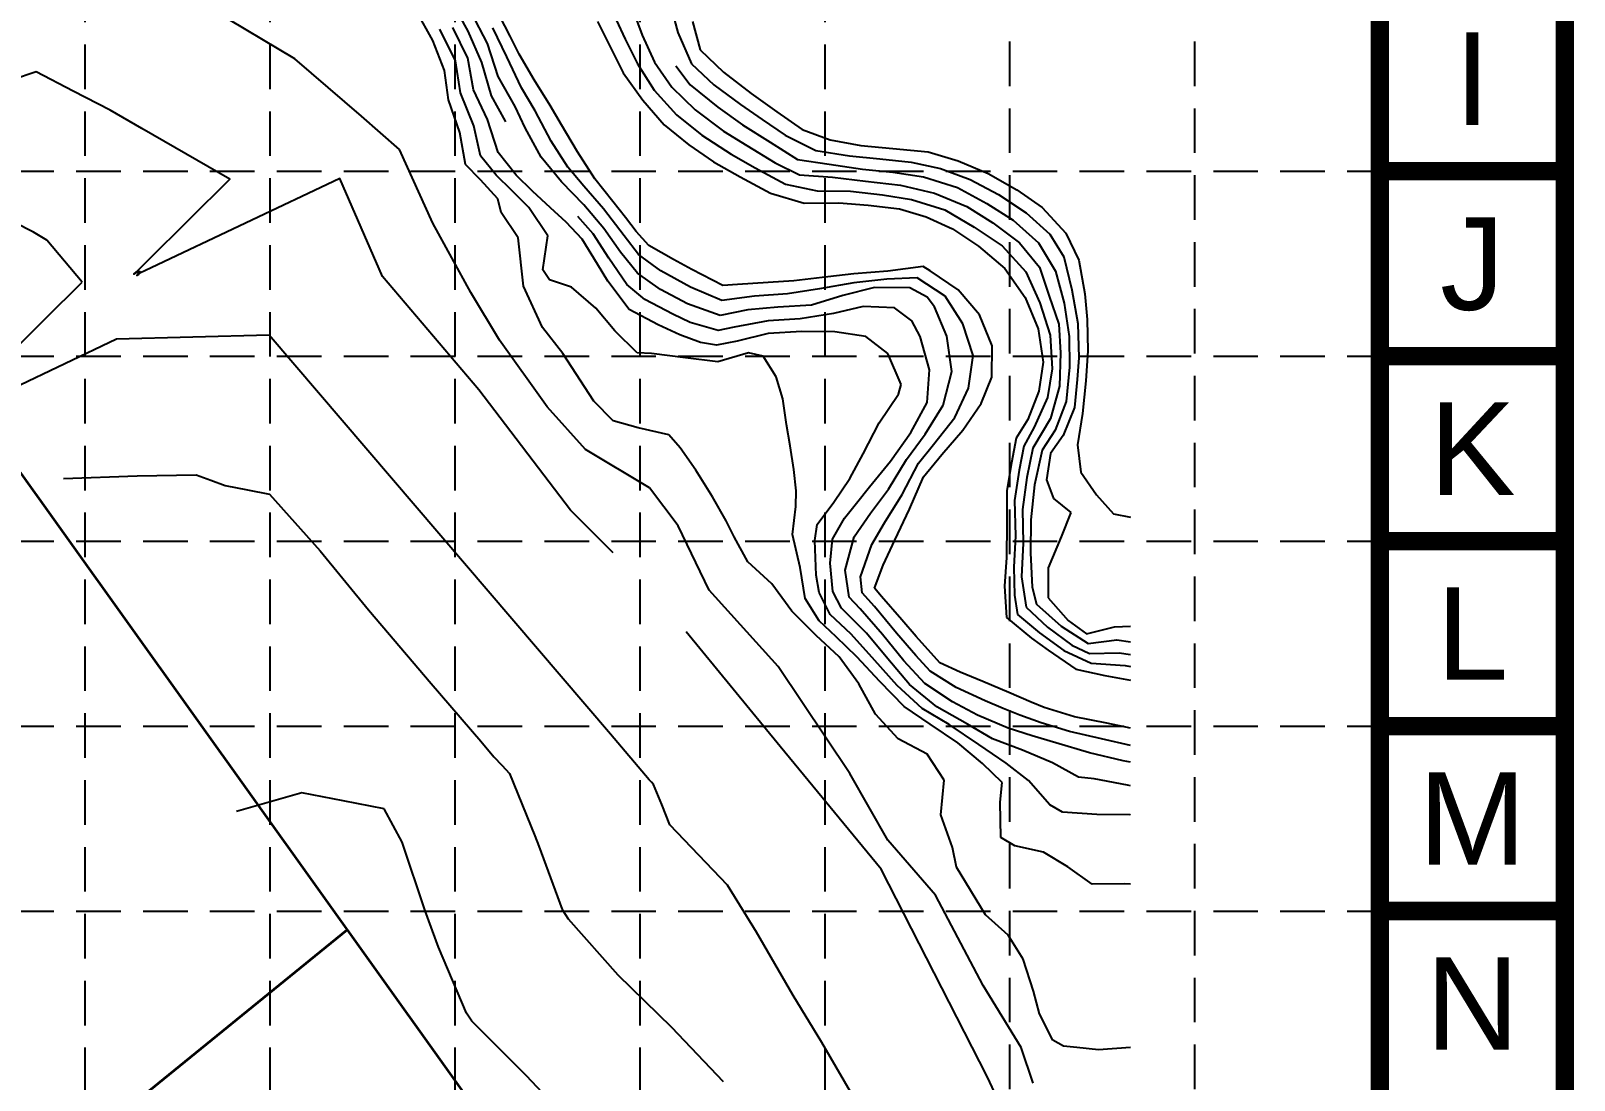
# Model space of a CAD drawing. Header units: inches. Extents: x 2387375 to 2389038, y 7083851 to 7084891.
# Drawn here: x 2388821.3 to 2389037.5, y 7084502.6 to 7084649.7 of the extents above; entities that cross this region are included whole.
import ezdxf
from ezdxf.enums import TextEntityAlignment as Align

# ---------------------------------------------------------------- set-up
doc = ezdxf.new("R2010")
doc.units = ezdxf.units.IN
doc.header["$MEASUREMENT"] = 0
doc.linetypes.add('HIDDEN', pattern=[0.375, 0.25, -0.125])
for name, color, linetype in [('BASE', 7, 'Continuous'), ('GRID', 254, 'HIDDEN'), ('JCTR1$0$TP-CT-MAJR', 251, 'Continuous'), ('JCTR1$0$TP-CT-MINR', 253, 'Continuous')]:
    doc.layers.add(name, color=color, linetype=linetype)
doc.layers.add('CRWR1$0$CRW-PR-LOT', color=3, linetype='Continuous', lineweight=35)
doc.layers.add('CRWR1$0$CRW-PR-PLAT-LN', color=2, linetype='Continuous', lineweight=30)
doc.styles.get("Standard").update_dxf_attribs({"font": 'ARIAL.TTF'})

msp = doc.modelspace()

# ---------------------------------------------------------------- linework, layer by layer
at = {"color": 7}
msp.add_line((2388975.39, 7084369.99), (2388766.66, 7084662.06), dxfattribs=at)
at = {"layer": 'BASE', "color": 9}
msp.add_line((2389010.32, 7084863.39), (2389010.32, 7083878.02), dxfattribs=at)
at = {"layer": 'BASE', "const_width": 2.59}
for points in [[(2387376.68, 7083852.09), (2389036.25, 7083852.09), (2389036.25, 7084889.32), (2387376.68, 7084889.32)], [(2387402.61, 7083878.02), (2389010.32, 7083878.02), (2389010.32, 7084863.39), (2387402.61, 7084863.39)]]:
    msp.add_lwpolyline(points, close=True, dxfattribs=at)
for points in [[(2389036.25, 7084630.01), (2389010.32, 7084630.01)], [(2389036.25, 7084604.08), (2389010.32, 7084604.08)], [(2389036.25, 7084578.15), (2389010.32, 7084578.15)], [(2389036.25, 7084552.22), (2389010.32, 7084552.22)], [(2389036.25, 7084526.29), (2389010.32, 7084526.29)]]:
    msp.add_lwpolyline(points, dxfattribs=at)
at = {"layer": 'CRWR1$0$CRW-PR-LOT', "color": 7}
msp.add_line((2388790, 7084462.29), (2388865.58, 7084523.65), dxfattribs=at)
msp.add_lwpolyline([(2387581.27, 7084497.63), (2387606.53, 7084493.42), (2387606.67, 7084476.34, -0.079681), (2387640.39, 7084467.58, 0.105752), (2387677.27, 7084460.01), (2387741.78, 7084460.54, -0.14249), (2387841.24, 7084432.49), (2387925.34, 7084431.32), (2388765.06, 7084664.3), (2388974.71, 7084370.95), (2388910.44, 7084251.14)], format="xyb", dxfattribs=at)
at = {"layer": 'CRWR1$0$CRW-PR-PLAT-LN', "color": 7}
for points in [[(2388748.08, 7084504.38), (2388808.52, 7084603.49), (2388865.58, 7084523.65), (2388790, 7084462.29, 0.120521), (2388748.08, 7084504.38, -0.331667)], [(2388790, 7084462.29), (2388865.58, 7084523.65), (2388913.1, 7084457.16), (2388812.01, 7084403.87, 0.061948), (2388807.01, 7084413.37, 0.10472), (2388790, 7084462.29, 34.121507)]]:
    msp.add_lwpolyline(points, format="xyb", dxfattribs=at)
at = {"layer": 'GRID', "color": 252, "linetype": 'HIDDEN', "ltscale": 25}
for p, q in [((2388828.8, 7084863.39), (2388828.8, 7083955.7)), ((2388854.73, 7084863.39), (2388854.73, 7083955.7)), ((2388880.66, 7084863.39), (2388880.66, 7083955.7)), ((2388906.59, 7084863.39), (2388906.59, 7083955.7)), ((2388932.52, 7084863.39), (2388932.52, 7083955.7)), ((2388958.41, 7084863.82), (2388958.41, 7083955.7)), ((2388984.34, 7084863.82), (2388984.34, 7083955.7)), ((2387402.61, 7084630.01), (2389010.32, 7084630.01)), ((2387402.61, 7084604.08), (2389010.32, 7084604.08)), ((2387402.61, 7084578.15), (2389010.32, 7084578.15)), ((2387402.61, 7084552.22), (2389010.32, 7084552.22)), ((2387402.61, 7084526.29), (2389010.32, 7084526.29))]:
    msp.add_line(p, q, dxfattribs=at)
at = {"layer": 'JCTR1$0$TP-CT-MAJR', "color": 35, "elevation": 605}
for points in [[(2388887.83, 7084636.91), (2388887.79, 7084637.01), (2388885.81, 7084640.58), (2388884.48, 7084645.26), (2388882.56, 7084649.65), (2388880.33, 7084653.59), (2388878.75, 7084658.06), (2388877.56, 7084662.24), (2388876.99, 7084666.79), (2388874.71, 7084671.01), (2388872.3, 7084674.78), (2388869.19, 7084677.71), (2388865.5, 7084680.56), (2388861.42, 7084682.68), (2388857.35, 7084684.94), (2388853.93, 7084687.95), (2388850.95, 7084691.33), (2388848.38, 7084695.05), (2388846.99, 7084698.57)], [(2388911.67, 7084644.77), (2388913.66, 7084642.12), (2388917.52, 7084639), (2388920.97, 7084636.52), (2388924.86, 7084634.06), (2388928.68, 7084631.67), (2388933.14, 7084630.99), (2388937.82, 7084630.31), (2388942.06, 7084629.85), (2388946.38, 7084629.23), (2388951.14, 7084627.7), (2388955.23, 7084625.5), (2388958.91, 7084623.15), (2388962.47, 7084619.96), (2388964.86, 7084616), (2388966.08, 7084611.49), (2388966.77, 7084606.84), (2388966.83, 7084602.52), (2388966.36, 7084597.74), (2388964.79, 7084593.7), (2388962.97, 7084590.91), (2388961.92, 7084586.05), (2388961.42, 7084581.15), (2388961.37, 7084576.5), (2388961.58, 7084571.69), (2388962.21, 7084569.3), (2388965.63, 7084566.22), (2388969.43, 7084563.78), (2388973.47, 7084564.31), (2388975.39, 7084564.03)], [(2388975.39, 7084543.86), (2388974.95, 7084543.92), (2388970.28, 7084544.81), (2388968.06, 7084545.08), (2388964.45, 7084547.09), (2388960.24, 7084548.86), (2388956.05, 7084550.42), (2388952.54, 7084552.5), (2388948.23, 7084554.92), (2388944.39, 7084558.06), (2388941.34, 7084561.67), (2388938.38, 7084565.24), (2388934.86, 7084568.77), (2388933.66, 7084571.1), (2388933.27, 7084575.05), (2388933.61, 7084578.44), (2388935.29, 7084581.37), (2388936.95, 7084583.48), (2388938.79, 7084585.74), (2388941.71, 7084589.38), (2388944.6, 7084593.36), (2388946.87, 7084597.6), (2388947.19, 7084602.18), (2388945.9, 7084606.85), (2388944.73, 7084609.02), (2388942.28, 7084610.86), (2388937.92, 7084611.04), (2388933.75, 7084610.08), (2388929.09, 7084609.32), (2388924.6, 7084609.04), (2388919.82, 7084608.12), (2388917.59, 7084607.69), (2388913.66, 7084608.81), (2388911.23, 7084609.96), (2388907.31, 7084612.03), (2388904.8, 7084614.14), (2388902.28, 7084617.81), (2388900.04, 7084621.22), (2388897.91, 7084623.64)]]:
    msp.add_lwpolyline(points, dxfattribs=at)
at = {"layer": 'JCTR1$0$TP-CT-MAJR', "color": 35}
for points in [[(2388902.86, 7084576.49), (2388896.87, 7084582.49), (2388884.04, 7084599.38), (2388870.53, 7084615.26), (2388864.55, 7084628.98), (2388838.1, 7084616.44), (2388836.55, 7084615.7), (2388836.32, 7084615.54), (2388836.09, 7084615.38), (2388836.3, 7084615.66), (2388836.51, 7084615.93), (2388836.39, 7084615.92), (2388836.27, 7084615.9), (2388835.98, 7084615.74), (2388835.68, 7084615.57), (2388836.07, 7084615.92), (2388836.45, 7084616.26), (2388837.66, 7084617.47), (2388849.15, 7084628.91), (2388836.82, 7084635.98), (2388832.35, 7084638.54), (2388827.17, 7084641.24), (2388821.99, 7084643.94), (2388818.66, 7084642.81)], [(2388973.92, 7084463.38), (2388955.3, 7084503.09), (2388940.44, 7084532.15), (2388926.26, 7084549.38), (2388913.09, 7084565.45)]]:
    msp.add_lwpolyline(points, dxfattribs=at)
at = {"layer": 'JCTR1$0$TP-CT-MINR', "color": 35}
for p, q in [((2388888.42, 7084648.96, 602), (2388886.14, 7084653.38, 602)), ((2388905.24, 7084653.61, 604), (2388906.91, 7084649.09, 604)), ((2388910.68, 7084654.16, 606), (2388911.95, 7084649.46, 606)), ((2388858.24, 7084645.74, 609), (2388846.82, 7084652.59, 609)), ((2388877.61, 7084648.35, 608), (2388875.32, 7084652.45, 608)), ((2388885.25, 7084647.93, 604), (2388882.96, 7084652.28, 604)), ((2388903.29, 7084651.22, 603), (2388904.53, 7084648.53, 603)), ((2388880.79, 7084645.5, 607), (2388878.57, 7084649.9, 607)), ((2388882.48, 7084645.86, 606), (2388880.38, 7084650.17, 606)), ((2388887.97, 7084646.02, 603), (2388885.99, 7084650.12, 603)), ((2388889.71, 7084646.41, 602), (2388888.42, 7084648.96, 602)), ((2388900.65, 7084650.99, 602), (2388902.16, 7084647.98, 602)), ((2388906.91, 7084649.09, 604), (2388908.68, 7084645.28, 604)), ((2388911.95, 7084649.46, 606), (2388913.86, 7084645.07, 606)), ((2388913.99, 7084651.01, 607), (2388915.06, 7084647.03, 607)), ((2388879.24, 7084644.11, 608), (2388877.61, 7084648.35, 608)), ((2388886.74, 7084643.28, 604), (2388885.25, 7084647.93, 604)), ((2388902.16, 7084647.98, 602), (2388904.27, 7084643.82, 602)), ((2388904.53, 7084648.53, 603), (2388906.26, 7084645.04, 603)), ((2388915.06, 7084647.03, 607), (2388918.33, 7084643.89, 607)), ((2388867.59, 7084637.73, 609), (2388858.24, 7084645.74, 609)), ((2388881.49, 7084640.99, 607), (2388880.79, 7084645.5, 607)), ((2388883.31, 7084641.41, 606), (2388882.48, 7084645.86, 606)), ((2388890.03, 7084641.68, 603), (2388887.97, 7084646.02, 603)), ((2388891.81, 7084642.8, 602), (2388889.71, 7084646.41, 602)), ((2388906.26, 7084645.04, 603), (2388908.61, 7084641.38, 603)), ((2388908.68, 7084645.28, 604), (2388911.07, 7084641.78, 604)), ((2388913.86, 7084645.07, 606), (2388916.97, 7084642.1, 606)), ((2388879.8, 7084640.01, 608), (2388879.24, 7084644.11, 608)), ((2388889.14, 7084639.07, 604), (2388886.74, 7084643.28, 604)), ((2388894.04, 7084639.23, 602), (2388891.81, 7084642.8, 602)), ((2388904.27, 7084643.82, 602), (2388907, 7084639.96, 602)), ((2388918.33, 7084643.89, 607), (2388922.22, 7084640.91, 607)), ((2388883.33, 7084636.35, 607), (2388881.49, 7084640.99, 607)), ((2388885.27, 7084637.26, 606), (2388883.31, 7084641.41, 606)), ((2388891.95, 7084638.49, 603), (2388890.03, 7084641.68, 603)), ((2388908.61, 7084641.38, 603), (2388911.72, 7084637.89, 603)), ((2388911.07, 7084641.78, 604), (2388914.34, 7084638.59, 604)), ((2388916.97, 7084642.1, 606), (2388920.7, 7084639.37, 606)), ((2388922.22, 7084640.91, 607), (2388925.78, 7084638.35, 607)), ((2388881.39, 7084635.44, 608), (2388879.8, 7084640.01, 608)), ((2388890.55, 7084636.07, 604), (2388889.14, 7084639.07, 604)), ((2388894.17, 7084634.23, 603), (2388891.95, 7084638.49, 603)), ((2388895.64, 7084636.49, 602), (2388894.04, 7084639.23, 602)), ((2388907, 7084639.96, 602), (2388910.02, 7084636.5, 602)), ((2388914.34, 7084638.59, 604), (2388918.33, 7084635.61, 604)), ((2388920.7, 7084639.37, 606), (2388923.76, 7084637.27, 606)), ((2388925.78, 7084638.35, 607), (2388929.36, 7084635.83, 607)), ((2388872.93, 7084633.05, 609), (2388867.59, 7084637.73, 609)), ((2388884.25, 7084632.14, 607), (2388883.33, 7084636.35, 607)), ((2388886.74, 7084632.65, 606), (2388885.27, 7084637.26, 606)), ((2388892.77, 7084631.99, 604), (2388890.55, 7084636.07, 604)), ((2388897.85, 7084632.7, 602), (2388895.64, 7084636.49, 602)), ((2388910.02, 7084636.5, 602), (2388913.47, 7084633.69, 602)), ((2388911.72, 7084637.89, 603), (2388915.3, 7084635.06, 603)), ((2388923.76, 7084637.27, 606), (2388926.99, 7084635.05, 606)), ((2388882.17, 7084630.93, 608), (2388881.39, 7084635.44, 608)), ((2388896.51, 7084630.55, 603), (2388894.17, 7084634.23, 603)), ((2388915.3, 7084635.06, 603), (2388919.41, 7084632.4, 603)), ((2388918.33, 7084635.61, 604), (2388921.62, 7084633.63, 604)), ((2388926.99, 7084635.05, 606), (2388931.29, 7084632.9, 606)), ((2388929.36, 7084635.83, 607), (2388933.26, 7084634.39, 607)), ((2388933.26, 7084634.39, 607), (2388937.58, 7084633.62, 607)), ((2388877.6, 7084622.7, 609), (2388872.93, 7084633.05, 609)), ((2388886.48, 7084629.44, 607), (2388884.25, 7084632.14, 607)), ((2388889.28, 7084629.45, 606), (2388886.74, 7084632.65, 606)), ((2388895.61, 7084628.5, 604), (2388892.77, 7084631.99, 604)), ((2388900.3, 7084628.93, 602), (2388897.85, 7084632.7, 602)), ((2388913.47, 7084633.69, 602), (2388916.92, 7084631.3, 602)), ((2388919.41, 7084632.4, 603), (2388922.75, 7084630.49, 603)), ((2388921.62, 7084633.63, 604), (2388925.57, 7084631.16, 604)), ((2388931.29, 7084632.9, 606), (2388936, 7084632.18, 606)), ((2388936, 7084632.18, 606), (2388940.26, 7084631.72, 606)), ((2388937.58, 7084633.62, 607), (2388942.08, 7084633.2, 607)), ((2388940.26, 7084631.72, 606), (2388944.65, 7084631.26, 606)), ((2388942.08, 7084633.2, 607), (2388947, 7084632.7, 607)), ((2388947, 7084632.7, 607), (2388951.2, 7084631.45, 607)), ((2388884.28, 7084628.78, 608), (2388882.17, 7084630.93, 608)), ((2388888.67, 7084627.31, 607), (2388886.48, 7084629.44, 607)), ((2388891.58, 7084627.19, 606), (2388889.28, 7084629.45, 606)), ((2388898.75, 7084627.91, 603), (2388896.51, 7084630.55, 603)), ((2388916.92, 7084631.3, 602), (2388920.66, 7084629.21, 602)), ((2388922.75, 7084630.49, 603), (2388927, 7084628.18, 603)), ((2388925.57, 7084631.16, 604), (2388929, 7084629.5, 604)), ((2388929, 7084629.5, 604), (2388933.6, 7084629.18, 604)), ((2388944.65, 7084631.26, 606), (2388948.76, 7084630.39, 606)), ((2388948.76, 7084630.39, 606), (2388952.92, 7084628.86, 606)), ((2388951.2, 7084631.45, 607), (2388955.44, 7084629.7, 607)), ((2388955.44, 7084629.7, 607), (2388959.42, 7084627.41, 607)), ((2388886.72, 7084626.12, 608), (2388884.28, 7084628.78, 608)), ((2388891.05, 7084624.92, 607), (2388888.67, 7084627.31, 607)), ((2388898.77, 7084625.29, 604), (2388895.61, 7084628.5, 604)), ((2388901.52, 7084624.71, 603), (2388898.75, 7084627.91, 603)), ((2388902.81, 7084625.77, 602), (2388900.3, 7084628.93, 602)), ((2388920.66, 7084629.21, 602), (2388924.92, 7084626.93, 602)), ((2388927, 7084628.18, 603), (2388931.46, 7084627.27, 603)), ((2388931.46, 7084627.27, 603), (2388936.13, 7084627.21, 603)), ((2388933.6, 7084629.18, 604), (2388938.23, 7084628.63, 604)), ((2388938.23, 7084628.63, 604), (2388943.15, 7084628.05, 604)), ((2388943.15, 7084628.05, 604), (2388947.92, 7084626.93, 604)), ((2388952.92, 7084628.86, 606), (2388956.86, 7084626.73, 606)), ((2388959.42, 7084627.41, 607), (2388962.97, 7084624.91, 607)), ((2388821.62, 7084621.47, 611), (2388813.07, 7084625.77, 611)), ((2388887.19, 7084624.24, 608), (2388886.72, 7084626.12, 608)), ((2388894.1, 7084624.85, 606), (2388891.58, 7084627.19, 606)), ((2388901.56, 7084621.98, 604), (2388898.77, 7084625.29, 604)), ((2388904.58, 7084623.51, 602), (2388902.81, 7084625.77, 602)), ((2388924.92, 7084626.93, 602), (2388929.63, 7084625.52, 602)), ((2388929.63, 7084625.52, 602), (2388934.51, 7084625.55, 602)), ((2388934.51, 7084625.55, 602), (2388938.62, 7084625.25, 602)), ((2388936.13, 7084627.21, 603), (2388940.62, 7084626.68, 603)), ((2388938.62, 7084625.25, 602), (2388942.98, 7084624.71, 602)), ((2388940.62, 7084626.68, 603), (2388944.69, 7084626.06, 603)), ((2388944.69, 7084626.06, 603), (2388949.35, 7084624.61, 603)), ((2388947.92, 7084626.93, 604), (2388952.43, 7084625.04, 604)), ((2388956.86, 7084626.73, 606), (2388960.75, 7084624.19, 606)), ((2388889.53, 7084620.65, 608), (2388887.19, 7084624.24, 608)), ((2388893.71, 7084620.95, 607), (2388891.05, 7084624.92, 607)), ((2388896.26, 7084622.87, 606), (2388894.1, 7084624.85, 606)), ((2388904.43, 7084620.93, 603), (2388901.52, 7084624.71, 603)), ((2388906.1, 7084621.55, 602), (2388904.58, 7084623.51, 602)), ((2388942.98, 7084624.71, 602), (2388946.75, 7084623.6, 602)), ((2388946.75, 7084623.6, 602), (2388950.41, 7084621.93, 602)), ((2388949.35, 7084624.61, 603), (2388953.44, 7084622.18, 603)), ((2388952.43, 7084625.04, 604), (2388956.06, 7084622.76, 604)), ((2388960.75, 7084624.19, 606), (2388964.05, 7084621.16, 606)), ((2388962.97, 7084624.91, 607), (2388966.32, 7084621.34, 607)), ((2388823.5, 7084620.33, 611), (2388821.62, 7084621.47, 611)), ((2388882.94, 7084613.02, 609), (2388877.6, 7084622.7, 609)), ((2388893, 7084616.19, 607), (2388893.71, 7084620.95, 607)), ((2388898.53, 7084620.46, 606), (2388896.26, 7084622.87, 606)), ((2388903.87, 7084618.66, 604), (2388901.56, 7084621.98, 604)), ((2388906.43, 7084618.35, 603), (2388904.43, 7084620.93, 603)), ((2388907.87, 7084619.6, 602), (2388906.1, 7084621.55, 602)), ((2388950.41, 7084621.93, 602), (2388954.06, 7084619.5, 602)), ((2388953.44, 7084622.18, 603), (2388957.4, 7084619.55, 603)), ((2388956.06, 7084622.76, 604), (2388959.83, 7084619.95, 604)), ((2388964.05, 7084621.16, 606), (2388966.02, 7084617.98, 606)), ((2388966.32, 7084621.34, 607), (2388968.13, 7084617.53, 607)), ((2388825.97, 7084617.4, 611), (2388823.5, 7084620.33, 611)), ((2388890.31, 7084613.89, 608), (2388889.53, 7084620.65, 608)), ((2388900.69, 7084616.96, 606), (2388898.53, 7084620.46, 606)), ((2388906.26, 7084615.69, 604), (2388903.87, 7084618.66, 604)), ((2388911.33, 7084617.61, 602), (2388907.87, 7084619.6, 602)), ((2388954.06, 7084619.5, 602), (2388957.74, 7084616.37, 602)), ((2388957.4, 7084619.55, 603), (2388960.72, 7084615.9, 603)), ((2388959.83, 7084619.95, 604), (2388962.6, 7084616.56, 604)), ((2388828.44, 7084614.47, 611), (2388825.97, 7084617.4, 611)), ((2388902.11, 7084614.59, 606), (2388900.69, 7084616.96, 606)), ((2388909.55, 7084616.05, 603), (2388906.43, 7084618.35, 603)), ((2388913.87, 7084616.25, 602), (2388911.33, 7084617.61, 602)), ((2388946.29, 7084616.66, 602), (2388941.35, 7084616.01, 602)), ((2388947.3, 7084616.02, 602), (2388946.29, 7084616.66, 602)), ((2388962.6, 7084616.56, 604), (2388963.96, 7084612.5, 604)), ((2388966.02, 7084617.98, 606), (2388967.15, 7084613.37, 606)), ((2388968.13, 7084617.53, 607), (2388968.96, 7084612.82, 607)), ((2388823.22, 7084609.25, 611), (2388828.44, 7084614.47, 611)), ((2388893.96, 7084614.77, 607), (2388893, 7084616.19, 607)), ((2388897.03, 7084613.74, 607), (2388893.96, 7084614.77, 607)), ((2388905.13, 7084610.62, 606), (2388902.11, 7084614.59, 606)), ((2388909.5, 7084613.44, 604), (2388906.26, 7084615.69, 604)), ((2388913.72, 7084613.76, 603), (2388909.55, 7084616.05, 603)), ((2388918.24, 7084613.98, 602), (2388913.87, 7084616.25, 602)), ((2388924.6, 7084614.41, 602), (2388920.27, 7084614.14, 602)), ((2388928.18, 7084614.63, 602), (2388924.6, 7084614.41, 602)), ((2388932.94, 7084615.19, 602), (2388928.18, 7084614.63, 602)), ((2388936.61, 7084614.38, 603), (2388931.76, 7084613.53, 603)), ((2388936.59, 7084615.6, 602), (2388932.94, 7084615.19, 602)), ((2388941.35, 7084616.01, 602), (2388936.59, 7084615.6, 602)), ((2388941.23, 7084614.87, 603), (2388936.61, 7084614.38, 603)), ((2388945.45, 7084615.08, 603), (2388941.23, 7084614.87, 603)), ((2388949.39, 7084612.48, 603), (2388945.45, 7084615.08, 603)), ((2388951.23, 7084613.36, 602), (2388947.3, 7084616.02, 602)), ((2388957.74, 7084616.37, 602), (2388960.62, 7084612.28, 602)), ((2388960.72, 7084615.9, 603), (2388962.67, 7084611.55, 603)), ((2388886.95, 7084606.34, 609), (2388882.94, 7084613.02, 609)), ((2388892.98, 7084608.08, 608), (2388890.31, 7084613.89, 608)), ((2388900.42, 7084610.81, 607), (2388897.03, 7084613.74, 607)), ((2388913.29, 7084611.43, 604), (2388909.5, 7084613.44, 604)), ((2388918.11, 7084611.87, 603), (2388913.72, 7084613.76, 603)), ((2388922.68, 7084612.49, 603), (2388918.11, 7084611.87, 603)), ((2388920.27, 7084614.14, 602), (2388918.24, 7084613.98, 602)), ((2388927.3, 7084612.81, 603), (2388922.68, 7084612.49, 603)), ((2388931.76, 7084613.53, 603), (2388927.3, 7084612.81, 603)), ((2388935.03, 7084612.56, 604), (2388930.65, 7084611.24, 604)), ((2388939.51, 7084613.71, 604), (2388935.03, 7084612.56, 604)), ((2388944.42, 7084613.64, 604), (2388939.51, 7084613.71, 604)), ((2388946.86, 7084612.37, 604), (2388944.42, 7084613.64, 604)), ((2388947.92, 7084610.98, 604), (2388946.86, 7084612.37, 604)), ((2388951.87, 7084608.63, 603), (2388949.39, 7084612.48, 603)), ((2388954.21, 7084609.88, 602), (2388951.23, 7084613.36, 602)), ((2388960.62, 7084612.28, 602), (2388962.41, 7084607.9, 602)), ((2388963.96, 7084612.5, 604), (2388965.31, 7084608.55, 604)), ((2388967.15, 7084613.37, 606), (2388968, 7084608.68, 606)), ((2388968.96, 7084612.82, 607), (2388969.28, 7084609.22, 607)), ((2388903.08, 7084607.65, 607), (2388900.42, 7084610.81, 607)), ((2388909.18, 7084608.48, 606), (2388905.13, 7084610.62, 606)), ((2388917.85, 7084609.78, 604), (2388913.29, 7084611.43, 604)), ((2388921.73, 7084610.59, 604), (2388917.85, 7084609.78, 604)), ((2388925.94, 7084610.93, 604), (2388921.73, 7084610.59, 604)), ((2388930.65, 7084611.24, 604), (2388925.94, 7084610.93, 604)), ((2388949.63, 7084606.88, 604), (2388947.92, 7084610.98, 604)), ((2388962.67, 7084611.55, 603), (2388964.13, 7084607.04, 603)), ((2388817.99, 7084604.03, 611), (2388823.22, 7084609.25, 611)), ((2388895.81, 7084604.46, 608), (2388892.98, 7084608.08, 608)), ((2388912.21, 7084607.05, 606), (2388909.18, 7084608.48, 606)), ((2388953.32, 7084604.19, 603), (2388951.87, 7084608.63, 603)), ((2388956, 7084605.53, 602), (2388954.21, 7084609.88, 602)), ((2388962.41, 7084607.9, 602), (2388963.11, 7084603.23, 602)), ((2388965.31, 7084608.55, 604), (2388965.58, 7084604.56, 604)), ((2388968, 7084608.68, 606), (2388968.12, 7084603.84, 606)), ((2388969.28, 7084609.22, 607), (2388969.4, 7084604.81, 607)), ((2388833.26, 7084606.46, 611), (2388826.01, 7084603.01, 611)), ((2388854.67, 7084607.04, 611), (2388833.26, 7084606.46, 611)), ((2388902.48, 7084551.08, 611), (2388854.67, 7084607.04, 611)), ((2388893.63, 7084596.99, 609), (2388886.95, 7084606.34, 609)), ((2388906.22, 7084604.56, 607), (2388903.08, 7084607.65, 607)), ((2388915.1, 7084605.97, 606), (2388912.21, 7084607.05, 606)), ((2388917.33, 7084605.61, 606), (2388915.1, 7084605.97, 606)), ((2388920.25, 7084606.17, 606), (2388917.33, 7084605.61, 606)), ((2388924.6, 7084607.26, 606), (2388920.25, 7084606.17, 606)), ((2388929.31, 7084607.54, 606), (2388924.6, 7084607.26, 606)), ((2388933.92, 7084607.51, 606), (2388929.31, 7084607.54, 606)), ((2388938.28, 7084606.82, 606), (2388933.92, 7084607.51, 606)), ((2388941.34, 7084604.44, 606), (2388938.28, 7084606.82, 606)), ((2388950.31, 7084601.94, 604), (2388949.63, 7084606.88, 604)), ((2388964.13, 7084607.04, 603), (2388964.39, 7084602.31, 603)), ((2388900.14, 7084597.75, 608), (2388895.81, 7084604.46, 608)), ((2388908.26, 7084604.46, 607), (2388906.22, 7084604.56, 607)), ((2388912.99, 7084603.84, 607), (2388908.26, 7084604.46, 607)), ((2388917.55, 7084603.26, 607), (2388912.99, 7084603.84, 607)), ((2388921.81, 7084604.56, 607), (2388917.55, 7084603.26, 607)), ((2388923.9, 7084604.06, 607), (2388921.81, 7084604.56, 607)), ((2388925.72, 7084601.18, 607), (2388923.9, 7084604.06, 607)), ((2388943.23, 7084600.1, 606), (2388941.34, 7084604.44, 606)), ((2388952.67, 7084599.6, 603), (2388953.32, 7084604.19, 603)), ((2388955.95, 7084601.12, 602), (2388956, 7084605.53, 602)), ((2388965.58, 7084604.56, 604), (2388965.42, 7084599.87, 604)), ((2388968.12, 7084603.84, 606), (2388967.91, 7084600.8, 606)), ((2388969.4, 7084604.81, 607), (2388969.09, 7084600.62, 607)), ((2388826.01, 7084603.01, 611), (2388818.76, 7084599.55, 611)), ((2388949.11, 7084597.23, 604), (2388950.31, 7084601.94, 604)), ((2388963.11, 7084603.23, 602), (2388962.54, 7084599.15, 602)), ((2388964.39, 7084602.31, 603), (2388963.73, 7084598.27, 603)), ((2388926.66, 7084598.1, 607), (2388925.72, 7084601.18, 607)), ((2388942.87, 7084598.75, 606), (2388943.23, 7084600.1, 606)), ((2388950.77, 7084595.49, 603), (2388952.67, 7084599.6, 603)), ((2388954.44, 7084597.42, 602), (2388955.95, 7084601.12, 602)), ((2388962.54, 7084599.15, 602), (2388960.98, 7084595.2, 602)), ((2388965.42, 7084599.87, 604), (2388964.15, 7084595.35, 604)), ((2388967.91, 7084600.8, 606), (2388967.51, 7084596.89, 606)), ((2388969.09, 7084600.62, 607), (2388968.66, 7084596.04, 607)), ((2388898.97, 7084590.98, 609), (2388893.63, 7084596.99, 609)), ((2388902.87, 7084595.02, 608), (2388900.14, 7084597.75, 608)), ((2388927.14, 7084594.49, 607), (2388926.66, 7084598.1, 607)), ((2388940.14, 7084594.71, 606), (2388942.87, 7084598.75, 606)), ((2388946.59, 7084593.13, 604), (2388949.11, 7084597.23, 604)), ((2388951.87, 7084593.72, 602), (2388954.44, 7084597.42, 602)), ((2388963.73, 7084598.27, 603), (2388961.86, 7084594.13, 603)), ((2388906.38, 7084594.01, 608), (2388902.87, 7084595.02, 608)), ((2388947.77, 7084591.7, 603), (2388950.77, 7084595.49, 603)), ((2388960.98, 7084595.2, 602), (2388959.33, 7084592.56, 602)), ((2388964.15, 7084595.35, 604), (2388961.7, 7084591.17, 604)), ((2388967.51, 7084596.89, 606), (2388965.91, 7084592.94, 606)), ((2388968.66, 7084596.04, 607), (2388967.96, 7084591.63, 607)), ((2388910.65, 7084593.07, 608), (2388906.38, 7084594.01, 608)), ((2388912.25, 7084591.25, 608), (2388910.65, 7084593.07, 608)), ((2388927.65, 7084591.53, 607), (2388927.14, 7084594.49, 607)), ((2388937.9, 7084590.37, 606), (2388940.14, 7084594.71, 606)), ((2388943.99, 7084589.59, 604), (2388946.59, 7084593.13, 604)), ((2388948.95, 7084590.27, 602), (2388951.87, 7084593.72, 602)), ((2388961.86, 7084594.13, 603), (2388960.4, 7084591.47, 603)), ((2388965.91, 7084592.94, 606), (2388964.16, 7084590.41, 606)), ((2388907.98, 7084585.64, 609), (2388898.97, 7084590.98, 609)), ((2388914.44, 7084588.1, 608), (2388912.25, 7084591.25, 608)), ((2388928.2, 7084588.19, 607), (2388927.65, 7084591.53, 607)), ((2388945.67, 7084589.06, 603), (2388947.77, 7084591.7, 603)), ((2388959.33, 7084592.56, 602), (2388958.67, 7084589.13, 602)), ((2388960.4, 7084591.47, 603), (2388959.75, 7084588.1, 603)), ((2388961.7, 7084591.17, 604), (2388960.84, 7084587.08, 604)), ((2388967.96, 7084591.63, 607), (2388968.41, 7084587.8, 607)), ((2388936.03, 7084586.95, 606), (2388937.9, 7084590.37, 606)), ((2388941.47, 7084585.45, 604), (2388943.99, 7084589.59, 604)), ((2388943.35, 7084584.69, 603), (2388945.67, 7084589.06, 603)), ((2388946.38, 7084587.17, 602), (2388948.95, 7084590.27, 602)), ((2388958.67, 7084589.13, 602), (2388958.02, 7084585.23, 602)), ((2388964.16, 7084590.41, 606), (2388963.58, 7084586.73, 606)), ((2388825.84, 7084586.92, 612), (2388836.17, 7084587.3, 612)), ((2388836.17, 7084587.3, 612), (2388844.41, 7084587.43, 612)), ((2388844.41, 7084587.43, 612), (2388846.46, 7084586.7, 612)), ((2388846.46, 7084586.7, 612), (2388848.51, 7084585.96, 612)), ((2388916.78, 7084584.35, 608), (2388914.44, 7084588.1, 608)), ((2388928.52, 7084585.18, 607), (2388928.2, 7084588.19, 607)), ((2388933.81, 7084583.6, 606), (2388936.03, 7084586.95, 606)), ((2388944.4, 7084582.64, 602), (2388946.38, 7084587.17, 602)), ((2388959.75, 7084588.1, 603), (2388959.09, 7084583.84, 603)), ((2388960.84, 7084587.08, 604), (2388960.25, 7084582.58, 604)), ((2388963.58, 7084586.73, 606), (2388964.6, 7084584.13, 606)), ((2388968.41, 7084587.8, 607), (2388970.61, 7084584.66, 607)), ((2388848.51, 7084585.96, 612), (2388851.61, 7084585.34, 612)), ((2388851.61, 7084585.34, 612), (2388854.7, 7084584.72, 612)), ((2388854.7, 7084584.72, 612), (2388861.82, 7084576.77, 612)), ((2388911.98, 7084580.29, 609), (2388907.98, 7084585.64, 609)), ((2388918.71, 7084580.99, 608), (2388916.78, 7084584.35, 608)), ((2388928.45, 7084583, 607), (2388928.52, 7084585.18, 607)), ((2388938.91, 7084582.09, 604), (2388941.47, 7084585.45, 604)), ((2388940.87, 7084580.7, 603), (2388943.35, 7084584.69, 603)), ((2388958.02, 7084585.23, 602), (2388958.02, 7084580.56, 602)), ((2388964.6, 7084584.13, 606), (2388967.02, 7084582.15, 606)), ((2388970.61, 7084584.66, 607), (2388972.99, 7084581.99, 607)), ((2388928.02, 7084579.1, 607), (2388928.45, 7084583, 607)), ((2388931.46, 7084580.47, 606), (2388933.81, 7084583.6, 606)), ((2388936.66, 7084578.74, 604), (2388938.91, 7084582.09, 604)), ((2388942.33, 7084578.28, 602), (2388944.4, 7084582.64, 602)), ((2388959.09, 7084583.84, 603), (2388959.24, 7084578.87, 603)), ((2388960.25, 7084582.58, 604), (2388960.32, 7084577.85, 604)), ((2388967.02, 7084582.15, 606), (2388965.64, 7084578.74, 606)), ((2388972.99, 7084581.99, 607), (2388975.39, 7084581.49, 607)), ((2388916.32, 7084571.28, 609), (2388911.98, 7084580.29, 609)), ((2388919.8, 7084578.76, 608), (2388918.71, 7084580.99, 608)), ((2388931.12, 7084578.23, 606), (2388931.46, 7084580.47, 606)), ((2388939.12, 7084577.69, 603), (2388940.87, 7084580.7, 603)), ((2388958.02, 7084580.56, 602), (2388957.99, 7084575.83, 602)), ((2388921.74, 7084575.25, 608), (2388919.8, 7084578.76, 608)), ((2388929.06, 7084574.47, 607), (2388928.02, 7084579.1, 607)), ((2388931.32, 7084573.39, 606), (2388931.12, 7084578.23, 606)), ((2388935.39, 7084574.09, 604), (2388936.66, 7084578.74, 604)), ((2388937.51, 7084573.14, 603), (2388939.12, 7084577.69, 603)), ((2388940.72, 7084574.77, 602), (2388942.33, 7084578.28, 602)), ((2388959.24, 7084578.87, 603), (2388959, 7084574.49, 603)), ((2388960.32, 7084577.85, 604), (2388960.11, 7084573.16, 604)), ((2388965.64, 7084578.74, 606), (2388963.84, 7084574.41, 606)), ((2388861.82, 7084576.77, 612), (2388868.59, 7084568.51, 612)), ((2388957.99, 7084575.83, 602), (2388957.7, 7084571.85, 602)), ((2388925.08, 7084572.17, 608), (2388921.74, 7084575.25, 608)), ((2388929.79, 7084570.1, 607), (2388929.06, 7084574.47, 607)), ((2388931.72, 7084570.94, 606), (2388931.32, 7084573.39, 606)), ((2388935.96, 7084570.31, 604), (2388935.39, 7084574.09, 604)), ((2388939.49, 7084571.57, 602), (2388940.72, 7084574.77, 602)), ((2388959, 7084574.49, 603), (2388959.1, 7084570.58, 603)), ((2388963.84, 7084574.41, 606), (2388963.82, 7084570.2, 606)), ((2388926, 7084560.59, 609), (2388916.32, 7084571.28, 609)), ((2388927.89, 7084568.31, 608), (2388925.08, 7084572.17, 608)), ((2388937.74, 7084570.9, 603), (2388937.51, 7084573.14, 603)), ((2388940.48, 7084570.38, 602), (2388939.49, 7084571.57, 602)), ((2388957.7, 7084571.85, 602), (2388957.97, 7084567.43, 602)), ((2388960.11, 7084573.16, 604), (2388960.76, 7084568.91, 604)), ((2388931.72, 7084566.97, 607), (2388929.79, 7084570.1, 607)), ((2388933.29, 7084567.88, 606), (2388931.72, 7084570.94, 606)), ((2388937.48, 7084568.65, 604), (2388935.96, 7084570.31, 604)), ((2388939.5, 7084568.98, 603), (2388937.74, 7084570.9, 603)), ((2388942.57, 7084565.26, 603), (2388939.5, 7084568.98, 603)), ((2388943.31, 7084567.11, 602), (2388940.48, 7084570.38, 602)), ((2388959.1, 7084570.58, 603), (2388959.54, 7084567.85, 603)), ((2388960.76, 7084568.91, 604), (2388963.73, 7084566.07, 604)), ((2388963.82, 7084570.2, 606), (2388966.64, 7084567.02, 606)), ((2388868.59, 7084568.51, 612), (2388870.43, 7084566.33, 612)), ((2388931.32, 7084564.93, 608), (2388927.89, 7084568.31, 608)), ((2388934.12, 7084564.73, 607), (2388931.72, 7084566.97, 607)), ((2388936.24, 7084565.1, 606), (2388933.29, 7084567.88, 606)), ((2388940.62, 7084565.07, 604), (2388937.48, 7084568.65, 604)), ((2388945.34, 7084564.78, 602), (2388943.31, 7084567.11, 602)), ((2388957.97, 7084567.43, 602), (2388961.51, 7084564.56, 602)), ((2388959.54, 7084567.85, 603), (2388962.62, 7084565.31, 603)), ((2388966.64, 7084567.02, 606), (2388969.21, 7084565.15, 606)), ((2388870.43, 7084566.33, 612), (2388877.36, 7084558.21, 612)), ((2388934.56, 7084561.91, 608), (2388931.32, 7084564.93, 608)), ((2388937.03, 7084561.95, 607), (2388934.12, 7084564.73, 607)), ((2388939.55, 7084561.4, 606), (2388936.24, 7084565.1, 606)), ((2388943.6, 7084561.38, 604), (2388940.62, 7084565.07, 604)), ((2388945.28, 7084562.11, 603), (2388942.57, 7084565.26, 603)), ((2388948.66, 7084561.07, 602), (2388945.34, 7084564.78, 602)), ((2388961.51, 7084564.56, 602), (2388963.83, 7084562.87, 602)), ((2388962.62, 7084565.31, 603), (2388966.02, 7084562.83, 603)), ((2388963.73, 7084566.07, 604), (2388967.14, 7084563.56, 604)), ((2388969.21, 7084565.15, 606), (2388973.13, 7084566.13, 606)), ((2388973.13, 7084566.13, 606), (2388975.39, 7084566.24, 606)), ((2388963.83, 7084562.87, 602), (2388967.71, 7084560.22, 602)), ((2388966.02, 7084562.83, 603), (2388969.85, 7084561.04, 603)), ((2388967.14, 7084563.56, 604), (2388969.64, 7084562.41, 604)), ((2388969.64, 7084562.41, 604), (2388973.8, 7084562.49, 604)), ((2388973.8, 7084562.49, 604), (2388975.39, 7084562.24, 604)), ((2388936.02, 7084545.57, 609), (2388926, 7084560.59, 609)), ((2388937.29, 7084558.12, 608), (2388934.56, 7084561.91, 608)), ((2388940.25, 7084558.45, 607), (2388937.03, 7084561.95, 607)), ((2388942.67, 7084557.9, 606), (2388939.55, 7084561.4, 606)), ((2388946.55, 7084558.18, 604), (2388943.6, 7084561.38, 604)), ((2388947.31, 7084559.93, 603), (2388945.28, 7084562.11, 603)), ((2388951.51, 7084559.8, 602), (2388948.66, 7084561.07, 602)), ((2388967.71, 7084560.22, 602), (2388971.78, 7084559.33, 602)), ((2388969.85, 7084561.04, 603), (2388974.61, 7084560.73, 603)), ((2388974.61, 7084560.73, 603), (2388975.39, 7084560.56, 603)), ((2388877.36, 7084558.21, 612), (2388884.3, 7084550.09, 612)), ((2388939.61, 7084553.91, 608), (2388937.29, 7084558.12, 608)), ((2388943.66, 7084554.95, 607), (2388940.25, 7084558.45, 607)), ((2388950.42, 7084555.6, 604), (2388946.55, 7084558.18, 604)), ((2388950.94, 7084557.61, 603), (2388947.31, 7084559.93, 603)), ((2388954.65, 7084558.46, 602), (2388951.51, 7084559.8, 602)), ((2388958.31, 7084556.91, 602), (2388954.65, 7084558.46, 602)), ((2388971.78, 7084559.33, 602), (2388975.39, 7084558.67, 602)), ((2388946.15, 7084554.7, 606), (2388942.67, 7084557.9, 606)), ((2388955.02, 7084555.76, 603), (2388950.94, 7084557.61, 603)), ((2388961.44, 7084555.58, 602), (2388958.31, 7084556.91, 602)), ((2388942.83, 7084550.44, 608), (2388939.61, 7084553.91, 608)), ((2388947.28, 7084552.47, 607), (2388943.66, 7084554.95, 607)), ((2388949.97, 7084552.43, 606), (2388946.15, 7084554.7, 606)), ((2388953.91, 7084553.76, 604), (2388950.42, 7084555.6, 604)), ((2388958.23, 7084551.94, 604), (2388953.91, 7084553.76, 604)), ((2388957.53, 7084554.69, 603), (2388955.02, 7084555.76, 603)), ((2388959.84, 7084553.76, 603), (2388957.53, 7084554.69, 603)), ((2388962.85, 7084552.67, 603), (2388959.84, 7084553.76, 603)), ((2388963.29, 7084554.81, 602), (2388961.44, 7084555.58, 602)), ((2388967.5, 7084553.53, 602), (2388963.29, 7084554.81, 602)), ((2388951.19, 7084549.89, 607), (2388947.28, 7084552.47, 607)), ((2388954.09, 7084549.64, 606), (2388949.97, 7084552.43, 606)), ((2388961.58, 7084550.87, 604), (2388958.23, 7084551.94, 604)), ((2388966.81, 7084551.46, 603), (2388962.85, 7084552.67, 603)), ((2388972.07, 7084552.61, 602), (2388967.5, 7084553.53, 602)), ((2388975.39, 7084551.91, 602), (2388972.07, 7084552.61, 602)), ((2388884.3, 7084550.09, 612), (2388886.16, 7084547.93, 612)), ((2388907.92, 7084544.7, 611), (2388902.48, 7084551.08, 611)), ((2388946.88, 7084548.29, 608), (2388942.83, 7084550.44, 608)), ((2388954.62, 7084546.96, 607), (2388951.19, 7084549.89, 607)), ((2388957.93, 7084547.01, 606), (2388954.09, 7084549.64, 606)), ((2388964.91, 7084549.85, 604), (2388961.58, 7084550.87, 604)), ((2388969.63, 7084548.48, 604), (2388964.91, 7084549.85, 604)), ((2388971.3, 7084550.44, 603), (2388966.81, 7084551.46, 603)), ((2388975.39, 7084549.52, 603), (2388971.3, 7084550.44, 603)), ((2388886.16, 7084547.93, 612), (2388887.26, 7084546.76, 612)), ((2388949.26, 7084544.63, 608), (2388946.88, 7084548.29, 608)), ((2388974.33, 7084547.35, 604), (2388969.63, 7084548.48, 604)), ((2388975.39, 7084547.15, 604), (2388974.33, 7084547.35, 604)), ((2388887.26, 7084546.76, 612), (2388888.35, 7084545.58, 612)), ((2388888.35, 7084545.58, 612), (2388891.88, 7084536.84, 612)), ((2388941.36, 7084536.22, 609), (2388936.02, 7084545.57, 609)), ((2388957.37, 7084544.31, 607), (2388954.62, 7084546.96, 607)), ((2388961.07, 7084544.57, 606), (2388957.93, 7084547.01, 606)), ((2388908.23, 7084544.38, 611), (2388907.92, 7084544.7, 611)), ((2388908.53, 7084544.05, 611), (2388908.23, 7084544.38, 611)), ((2388909.68, 7084541.21, 611), (2388908.53, 7084544.05, 611)), ((2388948.81, 7084539.79, 608), (2388949.26, 7084544.63, 608)), ((2388957.12, 7084541.57, 607), (2388957.37, 7084544.31, 607)), ((2388964.06, 7084541.17, 606), (2388961.07, 7084544.57, 606)), ((2388859.25, 7084542.84, 613), (2388850.07, 7084540.24, 613)), ((2388865.02, 7084541.74, 613), (2388859.25, 7084542.84, 613)), ((2388870.78, 7084540.64, 613), (2388865.02, 7084541.74, 613)), ((2388910.82, 7084538.37, 611), (2388909.68, 7084541.21, 611)), ((2388957.18, 7084536.59, 607), (2388957.12, 7084541.57, 607)), ((2388965.84, 7084540.16, 606), (2388964.06, 7084541.17, 606)), ((2388873.31, 7084535.93, 613), (2388870.78, 7084540.64, 613)), ((2388950.42, 7084535.19, 608), (2388948.81, 7084539.79, 608)), ((2388970.66, 7084539.84, 606), (2388965.84, 7084540.16, 606)), ((2388975.31, 7084539.76, 606), (2388970.66, 7084539.84, 606)), ((2388975.39, 7084539.75, 606), (2388975.31, 7084539.76, 606)), ((2388891.88, 7084536.84, 612), (2388892.45, 7084535.38, 612)), ((2388914.85, 7084534.14, 611), (2388910.82, 7084538.37, 611)), ((2388959.14, 7084535.43, 607), (2388957.18, 7084536.59, 607)), ((2388876.54, 7084526.32, 613), (2388873.31, 7084535.93, 613)), ((2388892.45, 7084535.38, 612), (2388895.72, 7084526.49, 612)), ((2388948.04, 7084528.54, 609), (2388941.36, 7084536.22, 609)), ((2388950.97, 7084532.42, 608), (2388950.42, 7084535.19, 608)), ((2388963.19, 7084534.54, 607), (2388959.14, 7084535.43, 607)), ((2388966.57, 7084532.48, 607), (2388963.19, 7084534.54, 607)), ((2388918.87, 7084529.91, 611), (2388914.85, 7084534.14, 611)), ((2388955.03, 7084525.75, 608), (2388950.97, 7084532.42, 608)), ((2388970.01, 7084530.07, 607), (2388966.57, 7084532.48, 607)), ((2388974.51, 7084530.09, 607), (2388970.01, 7084530.07, 607)), ((2388975.39, 7084530.07, 607), (2388974.51, 7084530.09, 607)), ((2388922.94, 7084523.34, 611), (2388918.87, 7084529.91, 611)), ((2388954.71, 7084515.85, 609), (2388948.04, 7084528.54, 609)), ((2388878.37, 7084521.23, 613), (2388876.54, 7084526.32, 613)), ((2388895.72, 7084526.49, 612), (2388896.55, 7084525.18, 612)), ((2388958.22, 7084522.9, 608), (2388955.03, 7084525.75, 608)), ((2388896.55, 7084525.18, 612), (2388903.53, 7084517.36, 612)), ((2388928.09, 7084514.43, 611), (2388922.94, 7084523.34, 611)), ((2388960.33, 7084519.56, 608), (2388958.22, 7084522.9, 608)), ((2388882.29, 7084511.99, 613), (2388878.37, 7084521.23, 613)), ((2388961.76, 7084515.05, 608), (2388960.33, 7084519.56, 608)), ((2388903.53, 7084517.36, 612), (2388911.02, 7084510, 612)), ((2388960.05, 7084507.17, 609), (2388954.71, 7084515.85, 609)), ((2388962.63, 7084511.9, 608), (2388961.76, 7084515.05, 608)), ((2388932.12, 7084507.84, 611), (2388928.09, 7084514.43, 611)), ((2388883.07, 7084510.83, 613), (2388882.29, 7084511.99, 613)), ((2388889.73, 7084504.18, 613), (2388883.07, 7084510.83, 613)), ((2388964.5, 7084508.17, 608), (2388962.63, 7084511.9, 608)), ((2388911.02, 7084510, 612), (2388918.26, 7084502.4, 612)), ((2388937.3, 7084498.95, 611), (2388932.12, 7084507.84, 611)), ((2388961.72, 7084502.16, 609), (2388960.05, 7084507.17, 609)), ((2388966, 7084507.35, 608), (2388964.5, 7084508.17, 608)), ((2388967.84, 7084507.15, 608), (2388966, 7084507.35, 608)), ((2388970.87, 7084506.82, 608), (2388967.84, 7084507.15, 608)), ((2388975.39, 7084507.14, 608), (2388970.87, 7084506.82, 608)), ((2388890.71, 7084503.17, 613), (2388889.73, 7084504.18, 613)), ((2388897.17, 7084496.36, 613), (2388890.71, 7084503.17, 613))]:
    msp.add_line(p, q, dxfattribs=at)

# ---------------------------------------------------------------- texts
at = {"layer": 'BASE'}
for s, p in [('I', (2389023.28, 7084642.98)), ('J', (2389023.28, 7084617.05)), ('K', (2389023.28, 7084591.12)), ('L', (2389023.28, 7084565.19)), ('M', (2389023.28, 7084539.26)), ('N', (2389023.28, 7084513.33))]:
    msp.add_text(s, height=12.97, dxfattribs=at).set_placement(p, align=Align.MIDDLE_CENTER)

doc.saveas('drawing.dxf')
